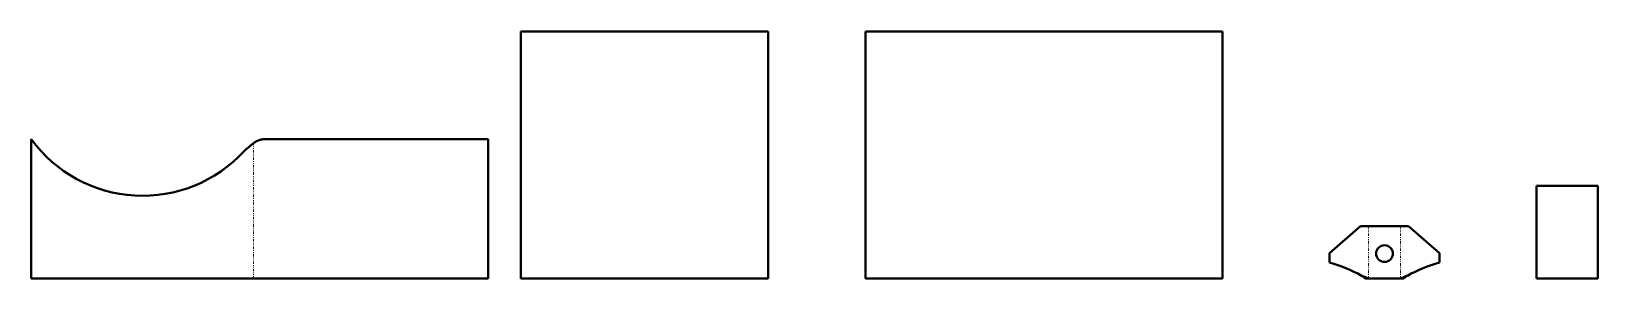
# Model space of a CAD drawing. Header units: millimetres. Extents: x 0 to 2535, y 0 to 400.
import ezdxf

# ---------------------------------------------------------------- set-up
doc = ezdxf.new("R2010")
doc.units = ezdxf.units.MM
doc.linetypes.add('K5LT_BASIC', pattern=[0])
doc.linetypes.add('K5LT_CHAIN_LINE_WITH_2_POINTS', pattern=[12, 4, -2, 1, -2, 1, -2])

msp = doc.modelspace()

# ---------------------------------------------------------------- linework, layer by layer
at = {"color": 7, "linetype": 'K5LT_BASIC', "lineweight": 40}
for p, q in [((1192.3, 400), (792.3, 400)), ((792.3, 400), (792.3, 0)), ((1192.3, 0), (1192.3, 400)), ((1350, 400), (1350, 0)), ((1928, 400), (1350, 400)), ((1928, 400), (1928, 0)), ((0, 0), (0, 225.4)), ((375.4, 225.4), (739.4, 225.4)), ((739.4, 0), (739.4, 225.4)), ((2436, 150), (2436, 0)), ((2535, 150), (2436, 150)), ((2535, 150), (2535, 0)), ((2101, 41), (2151, 85)), ((2153, 85), (2151, 85)), ((2175, 85), (2153, 85)), ((2205, 85), (2175, 85)), ((2227, 85), (2205, 85)), ((2229, 85), (2227, 85)), ((2229, 85), (2279, 41)), ((2101, 41), (2101, 26)), ((2279, 41), (2279, 26)), ((0, 0), (344, 0)), ((344, 0), (375.4, 0)), ((375.4, 0), (739.4, 0)), ((1928, 0), (1350, 0)), ((2175, 0), (2166, 0)), ((2205, 0), (2175, 0)), ((2214, 0), (2205, 0)), ((2535, 0), (2436, 0)), ((792.3, 0), (1192.3, 0)), ((2159.5, 0), (2166, 0)), ((2214, 0), (2220.5, 0))]:
    msp.add_line(p, q, dxfattribs=at)
at = {"color": 7, "linetype": 'K5LT_CHAIN_LINE_WITH_2_POINTS', "lineweight": 18}
for p, q in [((359.7, 0), (359.7, 219.2)), ((2164, 85), (2164, 0)), ((2216, 85), (2216, 0))]:
    msp.add_line(p, q, dxfattribs=at)
at = {"color": 7, "linetype": 'K5LT_BASIC', "lineweight": 40}
msp.add_circle((2190, 40.5), 13.5, dxfattribs=at)
for centre, start, end in [((180, 357), 216.1792, 317.3432), ((2043.3, -189.4), 60.5302, 75.0022), ((2336.7, -189.4), 104.9978, 119.4698)]:
    msp.add_arc(centre, 223, start, end, dxfattribs=at)
for points, knots in [([(344, 205.9), (344.1, 206), (344.4, 206.2), (345.1, 206.8), (346.4, 208), (349.1, 210.4), (352.5, 213.4), (356.4, 216.7), (359.5, 219.1), (362.2, 220.9), (364.7, 222.4), (367.2, 223.6), (369.4, 224.4), (370.9, 224.8), (372.2, 225.1), (373.7, 225.3), (374.8, 225.4), (375.4, 225.4)], [0, 0, 0, 0, 0.236642, 0.690205, 1.577611, 3.332704, 6.82317, 9.440979, 12.058788, 13.500423, 14.942059, 16.733851, 18.033823, 18.636198, 19.238573, 20.119286, 21, 21, 21, 21]), ([(2166, 0), (2165.8, 0), (2165.4, 0.2), (2165, 0.3), (2164.6, 0.4), (2164.2, 0.5), (2163.6, 0.7), (2162.6, 1), (2161.1, 1.5), (2159, 2.3), (2156.8, 3.2), (2154.7, 4.1), (2153.6, 4.5), (2153, 4.7)], [0, 0, 0, 0, 0.371196, 0.742392, 0.92799, 1.113588, 1.484784, 2.255946, 3.027108, 4.560331, 6.608631, 7.804316, 9, 9, 9, 9]), ([(2153, 4.7), (2153.2, 4.6), (2153.5, 4.4), (2154.1, 4), (2154.8, 3.5), (2155.5, 2.9), (2156.2, 2.4), (2156.8, 2), (2157.2, 1.6), (2157.6, 1.3), (2158, 1), (2158.4, 0.7), (2158.8, 0.5), (2159, 0.3), (2159.2, 0.2), (2159.4, 0.1), (2159.5, 0)], [0, 0, 0, 0, 0.354683, 0.709367, 1.418734, 1.950759, 2.482784, 3.014809, 3.280822, 3.546834, 3.910126, 4.273417, 4.455063, 4.636709, 4.818354, 5, 5, 5, 5]), ([(2227, 4.7), (2226.9, 4.7), (2226.5, 4.6), (2225.7, 4.2), (2224.3, 3.6), (2221.8, 2.6), (2218.9, 1.5), (2216.5, 0.7), (2215, 0.3), (2214.4, 0.1), (2214, 0)], [0, 0, 0, 0, 0.305638, 0.815034, 1.833826, 3.769531, 6.710061, 8.489719, 9.24486, 10, 10, 10, 10]), ([(2220.5, 0), (2220.6, 0.1), (2220.8, 0.2), (2221.1, 0.4), (2221.4, 0.6), (2221.6, 0.8), (2221.9, 1), (2222.3, 1.3), (2222.9, 1.7), (2223.8, 2.4), (2224.7, 3), (2225.4, 3.6), (2225.9, 4), (2226.5, 4.4), (2226.8, 4.6), (2227, 4.7)], [0, 0, 0, 0, 0.212562, 0.425124, 0.637686, 0.850248, 1.062809, 1.275371, 1.700495, 2.525371, 3.350248, 3.762686, 4.175124, 4.587562, 5, 5, 5, 5])]:
    msp.add_open_spline(points, degree=3, knots=knots, dxfattribs=at)

doc.saveas('drawing.dxf')
